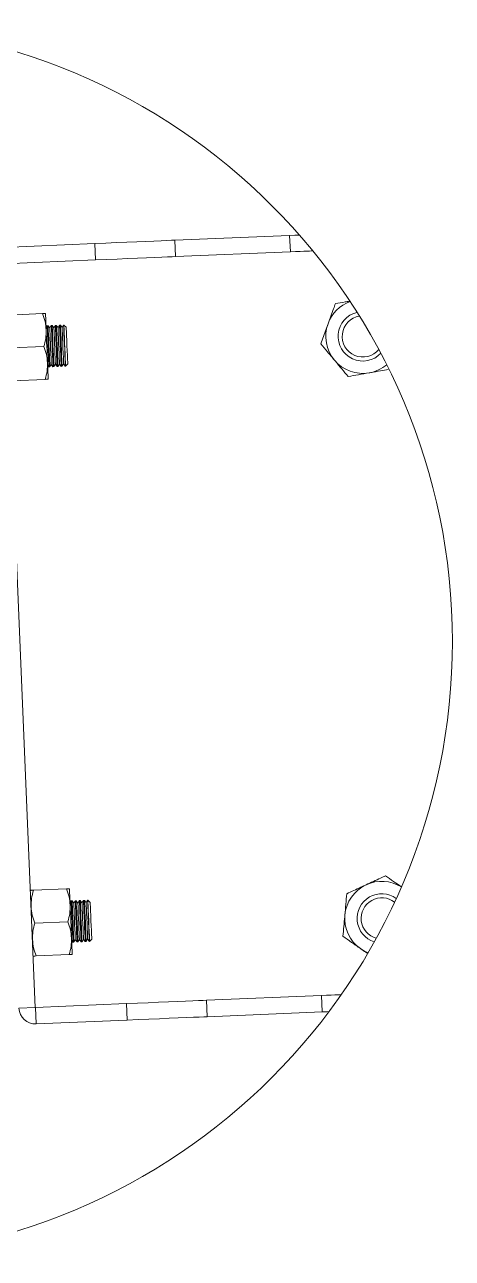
# Model space of a CAD drawing. Header units: millimetres. Extents: x 7703 to 14147, y -5820 to 95.
# Drawn here: x 12808.95 to 12819.35, y -3931.41 to -3901.41 of the extents above; entities that cross this region are included whole.
import ezdxf

# ---------------------------------------------------------------- set-up
doc = ezdxf.new("R2010")
doc.units = ezdxf.units.MM

# ---------------------------------------------------------------- blocks, each defined once
blk = doc.blocks.new('FD-100 SAG')
at = {"color": 1, "linetype": 'Continuous', "lineweight": 15}
for p, q in [((4477.63, 3060.41), (4478.8, 3088.34)), ((4482.79, 3088.17), (4478.8, 3088.34)), ((4481.63, 3060.25), (4482.79, 3088.17)), ((4663.86, 3086.02), (4663.99, 3086.01)), ((4663.64, 3080.63), (4662.47, 3052.7)), ((4667.63, 3080.46), (4663.64, 3080.63)), ((4667.63, 3080.46), (4666.47, 3052.54)), ((4477.63, 3060.41), (4481.63, 3060.25)), ((4662.47, 3052.7), (4666.47, 3052.54)), ((4475.9, 3018.8), (4476.82, 3040.97)), ((4480.82, 3040.8), (4476.82, 3040.97)), ((4479.89, 3018.64), (4480.82, 3040.8)), ((4661.66, 3033.26), (4660.74, 3011.09)), ((4665.66, 3033.09), (4661.66, 3033.26)), ((4665.66, 3033.09), (4664.73, 3010.93)), ((4496.45, 3030.35), (4495.88, 3029.98)), ((4495.92, 3030.98), (4495.91, 3030.76)), ((4495.91, 3030.76), (4496.45, 3030.35)), ((4496.49, 3031.34), (4495.92, 3030.98)), ((4495.96, 3031.81), (4495.95, 3031.76)), ((4495.95, 3031.76), (4496.49, 3031.34)), ((4496.53, 3032.34), (4495.96, 3031.81)), ((4505.33, 3029.97), (4505.9, 3030.34)), ((4505.38, 3030.97), (4505.95, 3031.34)), ((4505.91, 3030.56), (4505.38, 3030.97)), ((4505.95, 3031.4), (4505.42, 3031.97)), ((4505.9, 3030.34), (4505.91, 3030.56)), ((4505.95, 3031.34), (4505.95, 3031.4)), ((4495.8, 3027.98), (4495.79, 3027.76)), ((4495.79, 3027.76), (4496.19, 3027.45)), ((4496.37, 3028.35), (4495.8, 3027.98)), ((4495.84, 3028.98), (4495.83, 3028.76)), ((4495.83, 3028.76), (4496.37, 3028.35)), ((4496.41, 3029.35), (4495.84, 3028.98)), ((4495.88, 3029.98), (4495.87, 3029.76)), ((4495.87, 3029.76), (4496.41, 3029.35)), ((4505.25, 3027.98), (4505.82, 3028.34)), ((4505.79, 3027.57), (4505.25, 3027.98)), ((4505.29, 3028.98), (4505.86, 3029.34)), ((4505.83, 3028.56), (4505.29, 3028.98)), ((4505.87, 3029.56), (4505.33, 3029.97)), ((4505.36, 3027.07), (4505.78, 3027.34)), ((4505.78, 3027.34), (4505.79, 3027.57)), ((4505.82, 3028.34), (4505.83, 3028.56)), ((4505.86, 3029.34), (4505.87, 3029.56)), ((4492.75, 3026.88), (4492.41, 3018.82)), ((4500.41, 3018.48), (4500.74, 3026.55)), ((4508.4, 3018.15), (4508.74, 3026.22)), ((4635.76, 3024.15), (4635.75, 3023.92)), ((4636.33, 3024.51), (4635.76, 3024.15)), ((4635.8, 3025.15), (4635.79, 3024.92)), ((4635.79, 3024.92), (4636.33, 3024.51)), ((4636.37, 3025.51), (4635.8, 3025.15)), ((4635.84, 3025.98), (4635.83, 3025.92)), ((4635.83, 3025.92), (4636.37, 3025.51)), ((4636.41, 3026.51), (4635.84, 3025.98)), ((4645.21, 3024.14), (4645.78, 3024.51)), ((4645.75, 3023.73), (4645.21, 3024.14)), ((4645.25, 3025.14), (4645.82, 3025.5)), ((4645.79, 3024.73), (4645.25, 3025.14)), ((4645.83, 3025.56), (4645.3, 3026.14)), ((4645.78, 3024.51), (4645.79, 3024.73)), ((4645.82, 3025.5), (4645.83, 3025.56)), ((4632.63, 3021.05), (4632.29, 3012.98)), ((4635.68, 3022.15), (4635.67, 3021.92)), ((4635.67, 3021.92), (4636.07, 3021.62)), ((4636.25, 3022.51), (4635.68, 3022.15)), ((4635.72, 3023.15), (4635.71, 3022.92)), ((4635.71, 3022.92), (4636.25, 3022.51)), ((4636.29, 3023.51), (4635.72, 3023.15)), ((4635.75, 3023.92), (4636.29, 3023.51)), ((4645.13, 3022.14), (4645.7, 3022.51)), ((4645.67, 3021.73), (4645.13, 3022.14)), ((4645.17, 3023.14), (4645.74, 3023.51)), ((4645.71, 3022.73), (4645.17, 3023.14)), ((4645.23, 3021.24), (4645.66, 3021.51)), ((4645.66, 3021.51), (4645.67, 3021.73)), ((4645.7, 3022.51), (4645.71, 3022.73)), ((4645.74, 3023.51), (4645.75, 3023.73)), ((4475.9, 3018.8), (4479.89, 3018.64)), ((4479.9, 3018.62), (4479.74, 3014.63)), ((4660.73, 3011.08), (4479.9, 3018.62)), ((4640.62, 3020.71), (4640.28, 3012.65)), ((4648.28, 3012.32), (4648.61, 3020.38))]:
    blk.add_line(p, q, dxfattribs=at)
at = {"color": 1, "linetype": 'Continuous', "lineweight": 15, "flags": 128}
for points in [[(4493.2, 3099.53), (4493.59, 3098.69), (4494.2, 3097.68)], [(4478.8, 3088.34), (4478.85, 3089.59), (4478.87, 3090.01)], [(4483, 3093), (4482.99, 3092.8), (4482.96, 3092.21), (4482.93, 3091.45), (4482.89, 3090.52), (4482.85, 3089.43), (4482.79, 3088.17)], [(4663.64, 3080.63), (4663.69, 3081.88), (4663.74, 3082.98), (4663.77, 3083.91), (4663.81, 3084.66), (4663.83, 3085.26), (4663.85, 3085.68), (4663.86, 3085.93), (4663.86, 3086.02)], [(4667.73, 3082.84), (4667.73, 3082.81), (4667.69, 3081.72), (4667.63, 3080.46)], [(4476.82, 3040.97), (4476.93, 3043.64), (4477.04, 3046.25), (4477.15, 3048.78), (4477.25, 3051.16), (4477.34, 3053.36), (4477.42, 3055.34), (4477.49, 3057.07), (4477.55, 3058.5), (4477.6, 3059.62), (4477.63, 3060.41)], [(4481.63, 3060.25), (4481.6, 3059.46), (4481.55, 3058.34), (4481.49, 3056.9), (4481.42, 3055.18), (4481.34, 3053.2), (4481.24, 3050.99), (4481.14, 3048.61), (4481.04, 3046.09), (4480.93, 3043.47), (4480.82, 3040.8)], [(4661.66, 3033.26), (4661.77, 3035.93), (4661.88, 3038.54), (4661.99, 3041.07), (4662.09, 3043.45), (4662.18, 3045.65), (4662.26, 3047.63), (4662.33, 3049.36), (4662.39, 3050.79), (4662.44, 3051.92), (4662.47, 3052.7)], [(4666.47, 3052.54), (4666.44, 3051.75), (4666.39, 3050.63), (4666.33, 3049.19), (4666.26, 3047.47), (4666.18, 3045.49), (4666.08, 3043.29), (4665.98, 3040.9), (4665.88, 3038.38), (4665.77, 3035.76), (4665.66, 3033.09)], [(4505.9, 3030.34), (4505.72, 3030.35), (4505.18, 3030.37), (4504.32, 3030.41), (4503.21, 3030.45), (4501.93, 3030.51), (4500.57, 3030.56), (4499.24, 3030.62), (4498.03, 3030.67), (4497.03, 3030.71), (4496.33, 3030.74), (4495.96, 3030.75), (4495.91, 3030.76)], [(4505.91, 3030.56), (4505.73, 3030.57), (4505.19, 3030.59), (4504.33, 3030.63), (4503.22, 3030.68), (4501.93, 3030.73), (4500.58, 3030.79), (4499.25, 3030.84), (4498.04, 3030.89), (4497.04, 3030.93), (4496.34, 3030.96), (4495.97, 3030.98), (4495.92, 3030.98)], [(4505.95, 3031.34), (4505.76, 3031.35), (4505.22, 3031.37), (4504.36, 3031.4), (4503.25, 3031.45), (4501.97, 3031.5), (4500.61, 3031.56), (4499.28, 3031.62), (4498.07, 3031.67), (4497.08, 3031.71), (4496.37, 3031.74), (4496, 3031.75), (4495.95, 3031.76)], [(4500.95, 3031.6), (4499.61, 3031.66), (4498.36, 3031.71), (4497.3, 3031.76), (4496.52, 3031.79), (4496.06, 3031.81), (4495.96, 3031.81)], [(4505.33, 3029.97), (4505.15, 3029.98), (4504.63, 3030), (4503.8, 3030.04), (4502.74, 3030.08), (4501.52, 3030.13), (4500.26, 3030.19), (4499.05, 3030.24), (4497.98, 3030.28), (4497.16, 3030.32), (4496.63, 3030.34), (4496.45, 3030.35)], [(4505.38, 3030.97), (4505.2, 3030.98), (4504.67, 3031), (4503.84, 3031.04), (4502.78, 3031.08), (4501.57, 3031.13), (4500.3, 3031.19), (4499.09, 3031.24), (4498.03, 3031.28), (4497.2, 3031.32), (4496.67, 3031.34), (4496.49, 3031.34)], [(4500.98, 3032.16), (4499.72, 3032.21), (4498.57, 3032.26), (4497.62, 3032.3), (4496.94, 3032.33), (4496.58, 3032.34), (4496.53, 3032.34)], [(4505.95, 3031.4), (4505.84, 3031.4), (4505.39, 3031.42), (4504.6, 3031.45), (4503.55, 3031.5), (4502.3, 3031.55), (4500.95, 3031.6)], [(4505.42, 3031.97), (4505.37, 3031.97), (4505.02, 3031.99), (4504.33, 3032.02), (4503.38, 3032.06), (4502.23, 3032.11), (4500.98, 3032.16)], [(4492.78, 3027.6), (4492.85, 3027.59), (4493.05, 3027.58), (4493.39, 3027.57), (4493.85, 3027.55), (4494.43, 3027.53), (4495.12, 3027.5), (4495.91, 3027.47), (4496.78, 3027.43)], [(4505.78, 3027.34), (4505.59, 3027.35), (4505.05, 3027.37), (4504.19, 3027.41), (4503.08, 3027.45), (4501.8, 3027.51), (4500.44, 3027.56), (4499.11, 3027.62), (4497.9, 3027.67), (4496.91, 3027.71), (4496.2, 3027.74), (4495.83, 3027.76), (4495.79, 3027.76)], [(4505.79, 3027.57), (4505.6, 3027.57), (4505.06, 3027.6), (4504.2, 3027.63), (4503.09, 3027.68), (4501.81, 3027.73), (4500.45, 3027.79), (4499.12, 3027.84), (4497.91, 3027.89), (4496.92, 3027.94), (4496.21, 3027.96), (4495.84, 3027.98), (4495.8, 3027.98)], [(4505.82, 3028.34), (4505.64, 3028.35), (4505.09, 3028.37), (4504.24, 3028.41), (4503.12, 3028.45), (4501.84, 3028.51), (4500.48, 3028.56), (4499.15, 3028.62), (4497.94, 3028.67), (4496.95, 3028.71), (4496.24, 3028.74), (4495.88, 3028.76), (4495.83, 3028.76)], [(4505.83, 3028.56), (4505.65, 3028.57), (4505.1, 3028.59), (4504.24, 3028.63), (4503.13, 3028.68), (4501.85, 3028.73), (4500.49, 3028.79), (4499.16, 3028.84), (4497.95, 3028.89), (4496.96, 3028.93), (4496.25, 3028.96), (4495.89, 3028.98), (4495.84, 3028.98)], [(4505.86, 3029.34), (4505.68, 3029.35), (4505.14, 3029.37), (4504.28, 3029.41), (4503.17, 3029.45), (4501.88, 3029.51), (4500.53, 3029.56), (4499.19, 3029.62), (4497.99, 3029.67), (4496.99, 3029.71), (4496.29, 3029.74), (4495.92, 3029.76), (4495.87, 3029.76)], [(4505.87, 3029.56), (4505.69, 3029.57), (4505.14, 3029.59), (4504.29, 3029.63), (4503.17, 3029.68), (4501.89, 3029.73), (4500.54, 3029.79), (4499.2, 3029.84), (4498, 3029.89), (4497, 3029.93), (4496.29, 3029.96), (4495.93, 3029.98), (4495.88, 3029.98)], [(4505.25, 3027.98), (4505.07, 3027.98), (4504.55, 3028.01), (4503.72, 3028.04), (4502.65, 3028.08), (4501.44, 3028.14), (4500.18, 3028.19), (4498.96, 3028.24), (4497.9, 3028.28), (4497.07, 3028.32), (4496.55, 3028.34), (4496.37, 3028.35), (4496.37, 3028.35)], [(4505.29, 3028.98), (4505.11, 3028.98), (4504.59, 3029.01), (4503.76, 3029.04), (4502.7, 3029.08), (4501.48, 3029.13), (4500.22, 3029.19), (4499.01, 3029.24), (4497.94, 3029.28), (4497.11, 3029.32), (4496.59, 3029.34), (4496.41, 3029.35), (4496.41, 3029.35)], [(4496.78, 3027.43), (4497.71, 3027.39), (4498.7, 3027.35), (4499.73, 3027.31), (4500.77, 3027.26), (4501.82, 3027.22), (4502.84, 3027.18), (4503.83, 3027.13), (4504.77, 3027.1)], [(4504.77, 3027.1), (4505.64, 3027.06), (4506.42, 3027.03), (4507.11, 3027), (4507.69, 3026.97), (4508.16, 3026.95), (4508.49, 3026.94), (4508.7, 3026.93), (4508.76, 3026.93)], [(4645.75, 3023.73), (4645.7, 3023.73), (4645.34, 3023.75), (4644.63, 3023.78), (4643.64, 3023.82), (4642.43, 3023.87), (4641.1, 3023.92), (4639.74, 3023.98), (4638.46, 3024.03), (4637.35, 3024.08), (4636.49, 3024.12), (4635.94, 3024.14), (4635.76, 3024.15), (4635.76, 3024.15)], [(4645.78, 3024.51), (4645.74, 3024.51), (4645.37, 3024.52), (4644.66, 3024.55), (4643.67, 3024.59), (4642.46, 3024.64), (4641.13, 3024.7), (4639.77, 3024.76), (4638.49, 3024.81), (4637.38, 3024.86), (4636.52, 3024.89), (4635.98, 3024.91), (4635.79, 3024.92)], [(4645.79, 3024.73), (4645.75, 3024.73), (4645.38, 3024.75), (4644.67, 3024.78), (4643.68, 3024.82), (4642.47, 3024.87), (4641.14, 3024.92), (4639.78, 3024.98), (4638.5, 3025.03), (4637.39, 3025.08), (4636.53, 3025.11), (4635.99, 3025.14), (4635.8, 3025.15), (4635.8, 3025.15)], [(4645.82, 3025.5), (4645.78, 3025.51), (4645.41, 3025.52), (4644.7, 3025.55), (4643.71, 3025.59), (4642.5, 3025.64), (4641.17, 3025.7), (4639.81, 3025.76), (4638.53, 3025.81), (4637.42, 3025.85), (4636.56, 3025.89), (4636.02, 3025.91), (4635.83, 3025.92), (4635.83, 3025.92)], [(4645.83, 3025.56), (4645.82, 3025.56), (4645.54, 3025.57), (4644.91, 3025.6), (4643.98, 3025.64), (4642.82, 3025.69), (4641.51, 3025.74), (4640.15, 3025.8), (4638.84, 3025.85), (4637.68, 3025.9), (4636.75, 3025.94), (4636.12, 3025.97), (4635.85, 3025.98), (4635.84, 3025.98)], [(4645.21, 3024.14), (4645.03, 3024.15), (4644.51, 3024.17), (4643.68, 3024.2), (4642.62, 3024.25), (4641.4, 3024.3), (4640.14, 3024.35), (4638.93, 3024.4), (4637.86, 3024.45), (4637.03, 3024.48), (4636.51, 3024.5), (4636.33, 3024.51), (4636.33, 3024.51)], [(4645.25, 3025.14), (4645.07, 3025.15), (4644.55, 3025.17), (4643.72, 3025.2), (4642.66, 3025.25), (4641.44, 3025.3), (4640.18, 3025.35), (4638.97, 3025.4), (4637.9, 3025.45), (4637.08, 3025.48), (4636.55, 3025.5), (4636.37, 3025.51)], [(4645.3, 3026.14), (4645.25, 3026.14), (4644.89, 3026.16), (4644.21, 3026.18), (4643.26, 3026.22), (4642.11, 3026.27), (4640.85, 3026.32), (4639.6, 3026.38), (4638.45, 3026.42), (4637.5, 3026.46), (4636.81, 3026.49), (4636.46, 3026.51), (4636.41, 3026.51)], [(4632.66, 3021.76), (4632.73, 3021.76), (4632.93, 3021.75), (4633.27, 3021.74), (4633.73, 3021.72), (4634.31, 3021.69), (4635, 3021.66), (4635.78, 3021.63), (4636.65, 3021.59)], [(4645.66, 3021.51), (4645.61, 3021.51), (4645.24, 3021.53), (4644.54, 3021.55), (4643.54, 3021.6), (4642.34, 3021.65), (4641, 3021.7), (4639.65, 3021.76), (4638.36, 3021.81), (4637.25, 3021.86), (4636.39, 3021.89), (4635.85, 3021.92), (4635.67, 3021.92), (4635.67, 3021.92)], [(4645.67, 3021.73), (4645.62, 3021.73), (4645.25, 3021.75), (4644.55, 3021.78), (4643.55, 3021.82), (4642.34, 3021.87), (4641.01, 3021.93), (4639.66, 3021.98), (4638.37, 3022.04), (4637.26, 3022.08), (4636.4, 3022.12), (4635.86, 3022.14), (4635.68, 3022.15), (4635.68, 3022.15)], [(4645.7, 3022.51), (4645.65, 3022.51), (4645.29, 3022.52), (4644.58, 3022.55), (4643.58, 3022.6), (4642.38, 3022.65), (4641.04, 3022.7), (4639.69, 3022.76), (4638.41, 3022.81), (4637.29, 3022.86), (4636.44, 3022.89), (4635.89, 3022.92), (4635.71, 3022.92), (4635.71, 3022.92)], [(4645.71, 3022.73), (4645.66, 3022.73), (4645.3, 3022.75), (4644.59, 3022.78), (4643.59, 3022.82), (4642.39, 3022.87), (4641.05, 3022.92), (4639.7, 3022.98), (4638.41, 3023.03), (4637.3, 3023.08), (4636.44, 3023.12), (4635.9, 3023.14), (4635.72, 3023.15), (4635.72, 3023.15)], [(4645.74, 3023.51), (4645.69, 3023.51), (4645.33, 3023.52), (4644.62, 3023.55), (4643.63, 3023.59), (4642.42, 3023.64), (4641.09, 3023.7), (4639.73, 3023.76), (4638.45, 3023.81), (4637.34, 3023.86), (4636.48, 3023.89), (4635.94, 3023.92), (4635.75, 3023.92), (4635.75, 3023.92)], [(4645.13, 3022.14), (4644.95, 3022.15), (4644.42, 3022.17), (4643.6, 3022.21), (4642.53, 3022.25), (4641.32, 3022.3), (4640.06, 3022.35), (4638.84, 3022.4), (4637.78, 3022.45), (4636.95, 3022.48), (4636.43, 3022.51), (4636.25, 3022.51)], [(4645.17, 3023.14), (4644.99, 3023.15), (4644.47, 3023.17), (4643.64, 3023.21), (4642.57, 3023.25), (4641.36, 3023.3), (4640.1, 3023.35), (4638.88, 3023.4), (4637.82, 3023.45), (4636.99, 3023.48), (4636.47, 3023.5), (4636.29, 3023.51)], [(4636.65, 3021.59), (4637.59, 3021.56), (4638.58, 3021.51), (4639.61, 3021.47), (4640.65, 3021.43), (4641.69, 3021.38), (4642.72, 3021.34), (4643.71, 3021.3), (4644.65, 3021.26)], [(4644.65, 3021.26), (4645.52, 3021.23), (4646.3, 3021.19), (4646.99, 3021.16), (4647.57, 3021.14), (4648.03, 3021.12), (4648.37, 3021.11), (4648.57, 3021.1), (4648.64, 3021.09)]]:
    blk.add_lwpolyline(points, dxfattribs=at)
at = {"color": 1, "linetype": 'Continuous', "lineweight": 15}
blk.add_circle((4568.88, 2970.02), 150, dxfattribs=at)
for centre, radius, start, end in [((4501.56, 3102.86), 6, 197.6674, 36.08), ((4501.56, 3102.86), 6, 197.6611, 36.0862), ((4501.56, 3102.86), 5.01, 195.3871, 38.3602), ((4501.56, 3102.86), 9, 335.0889, 32.0299), ((4643.08, 3098.25), 9, 139.8236, 170.0889), ((4643.08, 3098.25), 6, 133.1521, 346.7381), ((4643.08, 3098.25), 6, 133.1415, 346.7488), ((4643.08, 3098.25), 5.01, 129.2295, 350.6607), ((4501.56, 3102.86), 9, 275.0889, 335.0889), ((4643.08, 3098.25), 9, 170.0889, 230.0889), ((4501.56, 3102.86), 9, 215.0889, 275.0889), ((4643.08, 3098.25), 9, 290.0889, 340.0666), ((4643.08, 3098.25), 9, 230.0889, 290.0889), ((4479.9, 3018.63), 4.01, 177.6115, 267.6115), ((4479.9, 3018.63), 0.01, 177.6115, 267.6115)]:
    blk.add_arc(centre, radius, start, end, dxfattribs=at)
for points, knots in [([(4509.31, 3107.49), (4509.72, 3106.91), (4510.6, 3105.65), (4511.46, 3104.43), (4511.91, 3103.78)], [0, 0, 0, 0, 0.463298, 1, 1, 1, 1]), ([(4511.91, 3103.78), (4511.73, 3103.38), (4511.02, 3101.85), (4510.28, 3100.25), (4509.73, 3099.07)], [0, 0, 0, 0, 0.257553, 1, 1, 1, 1]), ([(4634.22, 3099.8), (4634.24, 3099.92), (4634.4, 3100.84), (4634.67, 3102.41), (4634.92, 3103.82), (4635.03, 3104.45)], [0, 0, 0, 0, 0.077291, 0.585297, 1, 1, 1, 1]), ([(4494.2, 3097.68), (4494.13, 3097.78), (4493.75, 3098.32), (4493.37, 3098.86), (4493.07, 3099.29)], [0, 0, 0, 0, 0.186953, 1, 1, 1, 1]), ([(4509.73, 3099.07), (4509.53, 3098.64), (4508.79, 3097.04), (4508.06, 3095.49), (4507.54, 3094.35)], [0, 0, 0, 0, 0.2686332, 1, 1, 1, 1]), ([(4633.32, 3094.68), (4633.47, 3095.51), (4633.76, 3097.19), (4634.06, 3098.93), (4634.22, 3099.8)], [0, 0, 0, 0, 0.495456, 1, 1, 1, 1]), ([(4497.19, 3093.43), (4496.7, 3094.12), (4495.72, 3095.52), (4494.71, 3096.96), (4494.2, 3097.68)], [0, 0, 0, 0, 0.495461, 1, 1, 1, 1]), ([(4502.36, 3093.89), (4502.24, 3093.88), (4501.31, 3093.8), (4499.56, 3093.64), (4497.98, 3093.5), (4497.19, 3093.43)], [0, 0, 0, 0, 0.07009, 0.530784, 1, 1, 1, 1]), ([(4507.54, 3094.35), (4506.7, 3094.28), (4505, 3094.13), (4503.25, 3093.97), (4502.36, 3093.89)], [0, 0, 0, 0, 0.495457, 1, 1, 1, 1]), ([(4637.31, 3091.35), (4637.21, 3091.43), (4636.5, 3092.03), (4635.15, 3093.16), (4633.93, 3094.17), (4633.32, 3094.68)], [0, 0, 0, 0, 0.070094, 0.530783, 1, 1, 1, 1]), ([(4651.65, 3094.98), (4651.59, 3094.64), (4651.38, 3093.49), (4651.19, 3092.37), (4651.05, 3091.59)], [0, 0, 0, 0, 0.296342, 1, 1, 1, 1]), ([(4641.29, 3088.02), (4640.64, 3088.56), (4639.34, 3089.65), (4637.99, 3090.78), (4637.31, 3091.35)], [0, 0, 0, 0, 0.495459, 1, 1, 1, 1]), ([(4651.05, 3091.59), (4650.64, 3091.44), (4649.05, 3090.85), (4647.4, 3090.25), (4646.17, 3089.8)], [0, 0, 0, 0, 0.257549, 1, 1, 1, 1]), ([(4646.17, 3089.8), (4645.73, 3089.64), (4644.08, 3089.03), (4642.47, 3088.45), (4641.29, 3088.02)], [0, 0, 0, 0, 0.268635, 1, 1, 1, 1]), ([(4492.78, 3027.6), (4492.78, 3027.56), (4492.77, 3027.49), (4492.76, 3027.09), (4492.75, 3026.88)], [0, 0, 0, 0, 0.494498, 1, 1, 1, 1]), ([(4496.78, 3027.43), (4496.1, 3027.42), (4494.75, 3027.4), (4493.42, 3027.06), (4492.75, 3026.88)], [0, 0, 0, 0, 0.494518, 1, 1, 1, 1]), ([(4500.74, 3026.55), (4500.1, 3026.78), (4498.81, 3027.23), (4497.46, 3027.36), (4496.78, 3027.43)], [0, 0, 0, 0, 0.495461, 1, 1, 1, 1]), ([(4504.77, 3027.1), (4504.1, 3027.09), (4502.74, 3027.07), (4501.41, 3026.72), (4500.74, 3026.55)], [0, 0, 0, 0, 0.49451, 1, 1, 1, 1]), ([(4508.74, 3026.22), (4508.09, 3026.44), (4506.8, 3026.9), (4505.45, 3027.03), (4504.77, 3027.1)], [0, 0, 0, 0, 0.495453, 1, 1, 1, 1]), ([(4508.76, 3026.93), (4508.76, 3026.89), (4508.76, 3026.82), (4508.74, 3026.42), (4508.74, 3026.22)], [0, 0, 0, 0, 0.494498, 1, 1, 1, 1]), ([(4632.63, 3021.05), (4632.64, 3021.25), (4632.65, 3021.65), (4632.66, 3021.72), (4632.66, 3021.76)], [0, 0, 0, 0, 0.495452, 1, 1, 1, 1]), ([(4636.65, 3021.59), (4635.98, 3021.59), (4634.63, 3021.57), (4633.3, 3021.22), (4632.63, 3021.05)], [0, 0, 0, 0, 0.494518, 1, 1, 1, 1]), ([(4640.62, 3020.71), (4639.98, 3020.94), (4638.69, 3021.4), (4637.34, 3021.53), (4636.65, 3021.59)], [0, 0, 0, 0, 0.495459, 1, 1, 1, 1]), ([(4644.65, 3021.26), (4643.98, 3021.25), (4642.62, 3021.24), (4641.29, 3020.89), (4640.62, 3020.71)], [0, 0, 0, 0, 0.49451, 1, 1, 1, 1]), ([(4648.61, 3020.38), (4647.97, 3020.61), (4646.68, 3021.06), (4645.33, 3021.2), (4644.65, 3021.26)], [0, 0, 0, 0, 0.495453, 1, 1, 1, 1]), ([(4648.64, 3021.09), (4648.64, 3021.06), (4648.64, 3020.99), (4648.62, 3020.58), (4648.61, 3020.38)], [0, 0, 0, 0, 0.494498, 1, 1, 1, 1]), ([(4492.38, 3018.1), (4492.38, 3018.14), (4492.39, 3018.21), (4492.4, 3018.61), (4492.41, 3018.82)], [0, 0, 0, 0, 0.494498, 1, 1, 1, 1]), ([(4492.41, 3018.82), (4493.05, 3018.59), (4494.35, 3018.13), (4495.7, 3018), (4496.38, 3017.94)], [0, 0, 0, 0, 0.495454, 1, 1, 1, 1]), ([(4496.38, 3017.94), (4497.05, 3017.95), (4498.41, 3017.96), (4499.73, 3018.31), (4500.41, 3018.48)], [0, 0, 0, 0, 0.49451, 1, 1, 1, 1]), ([(4500.41, 3018.48), (4501.05, 3018.26), (4502.34, 3017.8), (4503.69, 3017.67), (4504.37, 3017.6)], [0, 0, 0, 0, 0.495459, 1, 1, 1, 1]), ([(4504.37, 3017.6), (4505.04, 3017.61), (4506.4, 3017.63), (4507.73, 3017.98), (4508.4, 3018.15)], [0, 0, 0, 0, 0.494517, 1, 1, 1, 1]), ([(4508.4, 3018.15), (4508.39, 3017.95), (4508.37, 3017.55), (4508.37, 3017.47), (4508.37, 3017.44)], [0, 0, 0, 0, 0.495451, 1, 1, 1, 1])]:
    blk.add_open_spline(points, degree=3, knots=knots, dxfattribs=at)

msp = doc.modelspace()

# ---------------------------------------------------------------- block references
at = {"color": 1, "xscale": -0.1000000000021828, "yscale": 0.1000000000021828, "zscale": 0.1000000000021828, "rotation": 270}
msp.add_blockref('FD-100 SAG', (12507.35, -4373.298), dxfattribs=at)

doc.saveas('drawing.dxf')
